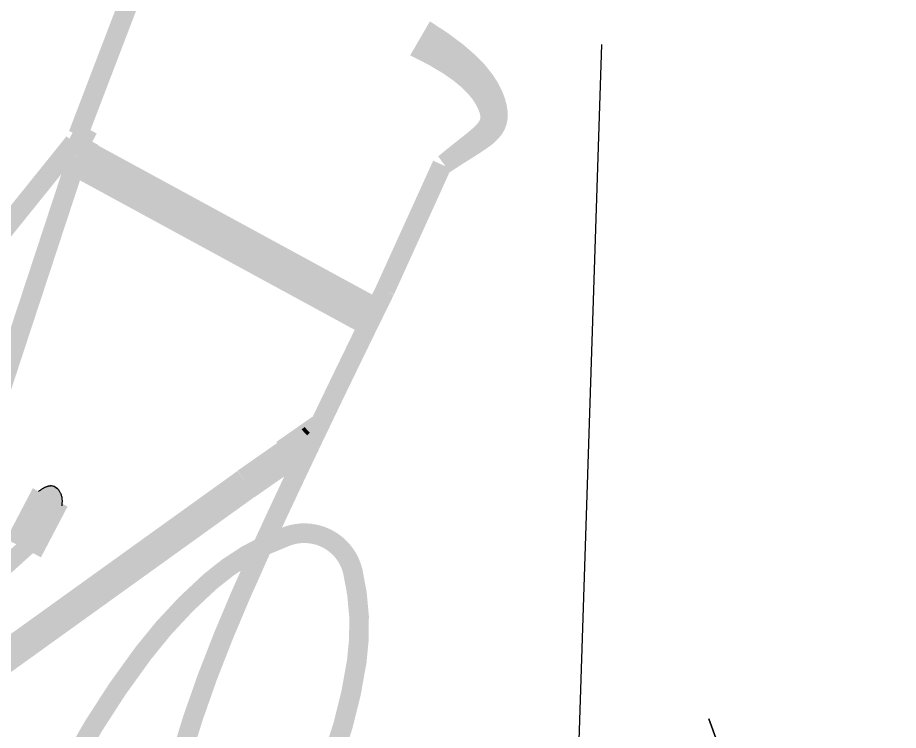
# Model space of a CAD drawing. Extents: x 421500 to 422711, y 436000 to 437000.
# Drawn here: x 421950.602 to 421951.58, y 436504.067 to 436504.858 of the extents above; entities that cross this region are included whole.
import ezdxf

# ---------------------------------------------------------------- set-up
doc = ezdxf.new("R2010")
doc.units = 0
doc.linetypes.add('XREF UTC_716709_AJB_1b$0$BLIP', pattern=[1, 0.5, -0.5])
doc.linetypes.add('XREF UTC_716709_AJB_1b$0$DASHDOT1', pattern=[2, 1, -0.5, 0, -0.5])
doc.layers.get('0').update_dxf_attribs({"color": 210})
for name, color, linetype in [('Lines', 1, 'Continuous'), ('Pr-Kerb', 2, 'Continuous'), ('Pr-KerbEdge', 8, 'Continuous'), ('XREF UTC_716709_AJB_1b$0$DATA', 7, 'Continuous'), ('XREF UTC_716709_AJB_1b$0$du-SLDUCT-F1', 30, 'XREF UTC_716709_AJB_1b$0$BLIP'), ('XREF UTC_716709_AJB_1b$0$du-UTCDUCT-F1', 42, 'XREF UTC_716709_AJB_1b$0$DASHDOT1'), ('XREF UTC_716709_AJB_1b$0$Signals', 7, 'Continuous'), ('XREF UTC_716709_AJB_1b$0$VIEW', 7, 'Continuous')]:
    doc.layers.add(name, color=color, linetype=linetype)
doc.styles.add('XREF UTC_716709_AJB_1b$0$Standard', font='txt')

# ---------------------------------------------------------------- blocks, each defined once
blk = doc.blocks.new('1057S')
at = {"color": 0}
blk.add_lwpolyline([(-0.2212, 1.09829, 0.02083, 0.02193, 0), (-0.22556, 1.10754, 0.02193, 0.0229, 0), (-0.2295, 1.11569, 0.0229, 0.02376, 0), (-0.23302, 1.12287, 0.02376, 0.02452, 0), (-0.23613, 1.1292, 0.02452, 0.02519, 0), (-0.23883, 1.13482, 0.02519, 0.02578, 0), (-0.24112, 1.13984, 0.02578, 0.02631, 0), (-0.243, 1.1444, 0.02631, 0.02679, 0), (-0.24447, 1.14863, 0.02679, 0.02724, 0), (-0.24552, 1.15264, 0.02724, 0.02765, 0), (-0.24608, 1.1565, 0.02765, 0.02806, 0), (-0.24605, 1.16025, 0.02806, 0.02846, 0), (-0.24536, 1.16395, 0.02846, 0.02889, 0), (-0.24391, 1.16765, 0.02889, 0.02936, 0), (-0.24162, 1.17141, 0.02936, 0.0299, 0), (-0.2384, 1.17526, 0.0299, 0.03052, 0), (-0.23415, 1.17927, 0.03052, 0.03126, 0), (-0.22877, 1.18345, 0.03126, 0.03211, 0), (-0.22198, 1.18765, 0.03211, 0.03312, 0), (-0.21349, 1.1917, 0.03312, 0.03432, 0), (-0.20301, 1.19542, 0.03432, 0.03573, 0), (-0.19023, 1.19862, 0.03573, 0.0374, 0), (-0.17486, 1.20113, 0.0374, 0.03937, 0), (-0.1566, 1.20277, 0.03937, 0.04167, 0), (-0.13516, 1.20335, 0.04167, 0.04167, 0)], format="xyseb", dxfattribs=at)
for points, const_width in [([(-0.23011, 0.95105), (-0.2197, 1.09689)], 0.02083), ([(0.1345, 0.94063), (0.15533, 1.09689)], 0.02083), ([(-0.30304, 0.31558), (-0.28882, 0.36224), (-0.2772, 0.40856), (-0.26783, 0.4547), (-0.26039, 0.50082), (-0.25454, 0.54705), (-0.24993, 0.59356), (-0.24624, 0.64049), (-0.24314, 0.688), (-0.24033, 0.73595), (-0.23781, 0.78294), (-0.23558, 0.82731), (-0.2337, 0.86738), (-0.23217, 0.90147), (-0.23105, 0.92789), (-0.23035, 0.94498), (-0.23011, 0.95105)], 0.02083), ([(0.12408, 0.91979), (0.12408, 0.95105)], 0.0125), ([(0.1345, 0.91979), (0.1345, 0.95105)], 0.0125), ([(-0.23011, 0.91979), (0.11366, 0.91979)], 0.04167), ([(0.11037, 0.93078), (0.12458, 0.93078)], 0.02083), ([(0.23867, 0.35725), (0.13432, 0.93122)], 0.02083), ([(0.04074, 0.46142), (0.12408, 0.91979)], 0.02083), ([(-0.20928, 0.75311), (-0.23011, 0.79478)], 0.00833), ([(-0.22684, 0.77797), (-0.22814, 0.78177)], 0.00833), ([(-0.19886, 0.70103), (-0.23011, 0.76353)], 0.03334), ([(-0.22373, 0.76631), (-0.22871, 0.77759)], 0.0125), ([(-0.05302, 0.39892), (-0.19886, 0.70103)], 0.03292), ([(-0.05302, 0.39892), (-0.19886, 0.70103)], 0.0125), ([(-0.02392, 0.52801), (-0.02296, 0.58881)], 0.04167), ([(-0.03323, 0.58609), (-0.02904, 0.59123), (-0.02483, 0.59471), (-0.01969, 0.59471), (-0.01681, 0.5917), (-0.01434, 0.58588)], 0.0125), ([(-0.00976, 0.48425), (-0.02924, 0.53976)], 0.01894)]:
    blk.add_lwpolyline(points, dxfattribs=dict(at, const_width=const_width))
at = {"color": 0, "const_width": 0.02083}
blk.add_lwpolyline([(-0.30304, 0.69061, 0.213749), (-0.34254, 0.67291, 0.093897), (-0.39151, 0.59144, 0.050566), (-0.41763, 0.4904, 0.037992), (-0.42816, 0.35204, 0.037992), (-0.41763, 0.21368, 0.050566), (-0.39151, 0.11264, 0.093897), (-0.34254, 0.03117, 0.213749), (-0.30304, 0.01347, 0.213749), (-0.26354, 0.03117, 0.093897), (-0.21456, 0.11264, 0.050566), (-0.18845, 0.21368, 0.037992), (-0.17792, 0.35204, 0.037992), (-0.18845, 0.4904, 0.050566), (-0.21456, 0.59144, 0.093897), (-0.26354, 0.67291, 0.213749)], format="xyb", close=True, dxfattribs=at)
at = {"color": 0}
blk.add_lwpolyline([(-0.03833, 0.58683), (-0.0377, 0.5884), (-0.03708, 0.58981), (-0.03646, 0.59105), (-0.03584, 0.59216), (-0.03523, 0.59314), (-0.03462, 0.59401), (-0.03401, 0.59478), (-0.03341, 0.59548), (-0.03282, 0.59611), (-0.03222, 0.59668), (-0.03163, 0.5972), (-0.03105, 0.59768), (-0.03046, 0.59811), (-0.02988, 0.59851), (-0.02929, 0.59887), (-0.02871, 0.59922), (-0.02813, 0.59954), (-0.02755, 0.59984), (-0.02696, 0.60011), (-0.02637, 0.60035), (-0.02578, 0.60057), (-0.02518, 0.60074), (-0.02457, 0.60088), (-0.02395, 0.60098), (-0.02332, 0.60103), (-0.02269, 0.60104), (-0.02206, 0.60101), (-0.02143, 0.60094), (-0.02082, 0.60083), (-0.02021, 0.6007), (-0.01963, 0.60053), (-0.01908, 0.60034), (-0.01855, 0.60013), (-0.01806, 0.59989), (-0.01759, 0.59963), (-0.01714, 0.59935), (-0.01671, 0.59906), (-0.0163, 0.59876), (-0.01591, 0.59844), (-0.01552, 0.59812), (-0.01515, 0.59779), (-0.01479, 0.59744), (-0.01443, 0.59707), (-0.01407, 0.59668), (-0.01371, 0.59625), (-0.01335, 0.59579), (-0.01298, 0.59528), (-0.0126, 0.59471), (-0.01221, 0.59409), (-0.01181, 0.59341), (-0.01139, 0.59268), (-0.01096, 0.5919), (-0.01051, 0.59109), (-0.01005, 0.59023), (-0.00958, 0.58935), (-0.00909, 0.58844)], dxfattribs=at)
for points in [[(-0.03868, 0.58726), (-0.03635, 0.59128), (-0.03337, 0.59615), (-0.02871, 0.59942)], [(-0.03337, 0.59615), (-0.02871, 0.59942), (-0.02406, 0.60103), (-0.0184, 0.6006)], [(-0.02406, 0.60103), (-0.0184, 0.6006), (-0.01476, 0.59819), (-0.01243, 0.59535)], [(-0.01476, 0.59819), (-0.01243, 0.59535), (-0.0101, 0.5909), (-0.00874, 0.58844)]]:
    blk.add_solid(points, dxfattribs=at)
blk = doc.blocks.new('ped-cycle-R')
at = {"layer": 'Lines', "extrusion": (0, 0, -1), "xscale": 0.5235704127362407, "yscale": 0.5235704127362407, "zscale": -0.5235704127362407, "rotation": 0.133578834550008}
blk.add_blockref('1057S', (0.01687, -0.00701), dxfattribs=at)
blk = doc.blocks.new('XREF UTC_716709_AJB_1b$0$HD001P')
at = {"layer": 'XREF UTC_716709_AJB_1b$0$VIEW', "color": 7, "linetype": 'Continuous'}
blk.add_3dface([(-0.2, 0.27, 2.1), (-0.29, 0.27, 2.1), (-0.29, 0.27, 3.2), (-0.2, 0.27, 3.2)], dxfattribs=at)
at = {"layer": 'XREF UTC_716709_AJB_1b$0$DATA', "style": 'XREF UTC_716709_AJB_1b$0$Standard', "flags": 9}
for tag, p in [('SUPPORT', (0.75, 1.5)), ('BRACKETS', (0.75, 1.25)), ('HEIGHT', (0.75, 1)), ('CABLE', (0.75, 0.75)), ('PHASE', (0.75, 0.5)), ('TYPE', (0.75, 0.25)), ('NUM', (0.75, 0)), ('SITE', (0.75, -0.25)), ('IDENT', (0.75, -0.5))]:
    blk.add_attdef(tag, p, '', height=0.2, dxfattribs=at)

msp = doc.modelspace()

# ---------------------------------------------------------------- linework, layer by layer
at = {"layer": 'Pr-Kerb', "flags": 128}
for points in [[(421948.33344, 436504.22366, 0.058482), (421952.74922, 436515.01145, 0.058482)], [(421971.55637, 436512.94536), (421962.19525, 436509.88466, 0.143481), (421950.94806, 436502.17319), (421931.17639, 436477.9599, -0.967018), (421930.45303, 436478.51119), (421945.34414, 436499.47178)]]:
    msp.add_lwpolyline(points, format="xyb", dxfattribs=at)
at = {"layer": 'Pr-KerbEdge', "flags": 128}
msp.add_lwpolyline([(421945.44604, 436499.39939), (421945.44604, 436499.39939, 0.084233), (421952.73466, 436514.50246, 0.084233)], format="xyb", dxfattribs=at)
at = {"layer": 'XREF UTC_716709_AJB_1b$0$du-SLDUCT-F1', "flags": 128}
msp.add_lwpolyline([(421966.72424, 436512.00836, 0.007824), (421964.42884, 436511.52916, 0.013945), (421963.15372, 436511.20446, 0.00201), (421959.99358, 436510.29146, 0.012868), (421959.50445, 436510.13424, 0.02194), (421957.772, 436509.44104, 0.033661), (421956.69922, 436508.86637), (421954.26586, 436507.3439), (421951.43137, 436505.57045, 0.074664), (421950.92534, 436505.13715, 0.018728), (421949.27187, 436503.07631), (421947.23982, 436500.3397), (421944.57961, 436496.75713), (421941.37466, 436492.44095), (421937.37624, 436487.05617, -0.000986), (421935.03529, 436483.91652, -0.000599), (421931.1634, 436478.7578)], format="xyb", dxfattribs=at)
at = {"layer": 'XREF UTC_716709_AJB_1b$0$du-UTCDUCT-F1', "flags": 128}
msp.add_lwpolyline([(421951.21823, 436503.82839), (421951.33528, 436507.41724)], dxfattribs=at)

# ---------------------------------------------------------------- block references
at = {"layer": 'Lines', "xscale": 1.999999999999999, "yscale": 1.999999999999999, "zscale": 1.999999999999999, "rotation": 331.5987163773346}
msp.add_blockref('ped-cycle-R', (421950.35901, 436503.79149), dxfattribs=at)
at = {"layer": 'XREF UTC_716709_AJB_1b$0$Signals', "rotation": 290.1670129002009}
msp.add_blockref('XREF UTC_716709_AJB_1b$0$HD001P', (421951.21591, 436503.7143), dxfattribs=at)

doc.saveas('drawing.dxf')
